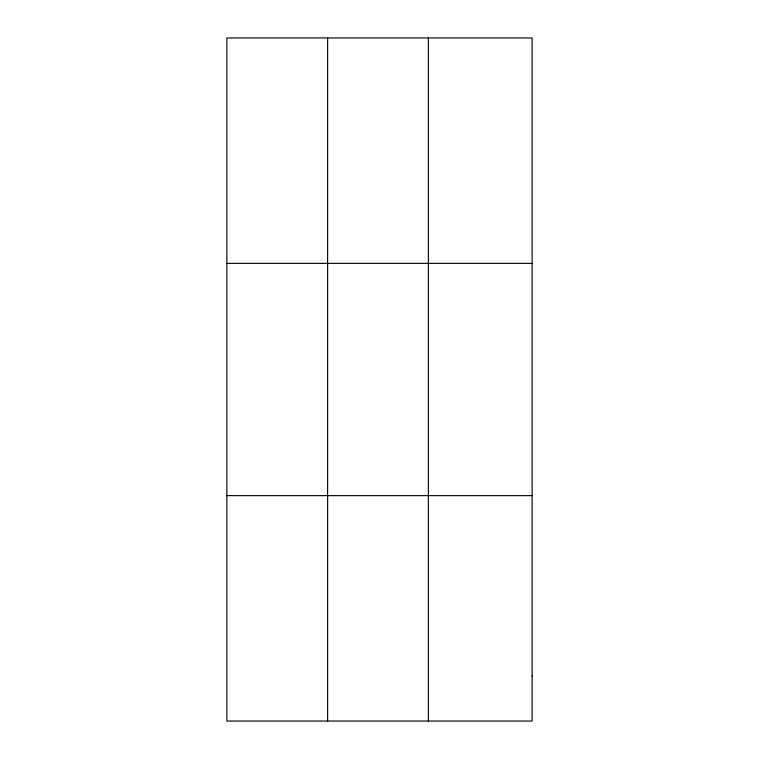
<?xml version="1.0" encoding="UTF-8"?>
<svg xmlns="http://www.w3.org/2000/svg" width="759" height="759" viewBox="0 0 759 759"><rect width="100%" height="100%" fill="white"/><g stroke="black" fill="none" stroke-linecap="round" stroke-linejoin="round"><path stroke-width="1.14" d="M327.613 721.05L327.613 37.95M428.342 721.05L428.342 37.95M226.884 263.373L532.116 263.373M226.884 495.627L532.116 495.627M532.116 675.965L532.116 721.05L226.884 721.05L226.884 37.95L532.116 37.95L532.116 675.965"/></g></svg>
